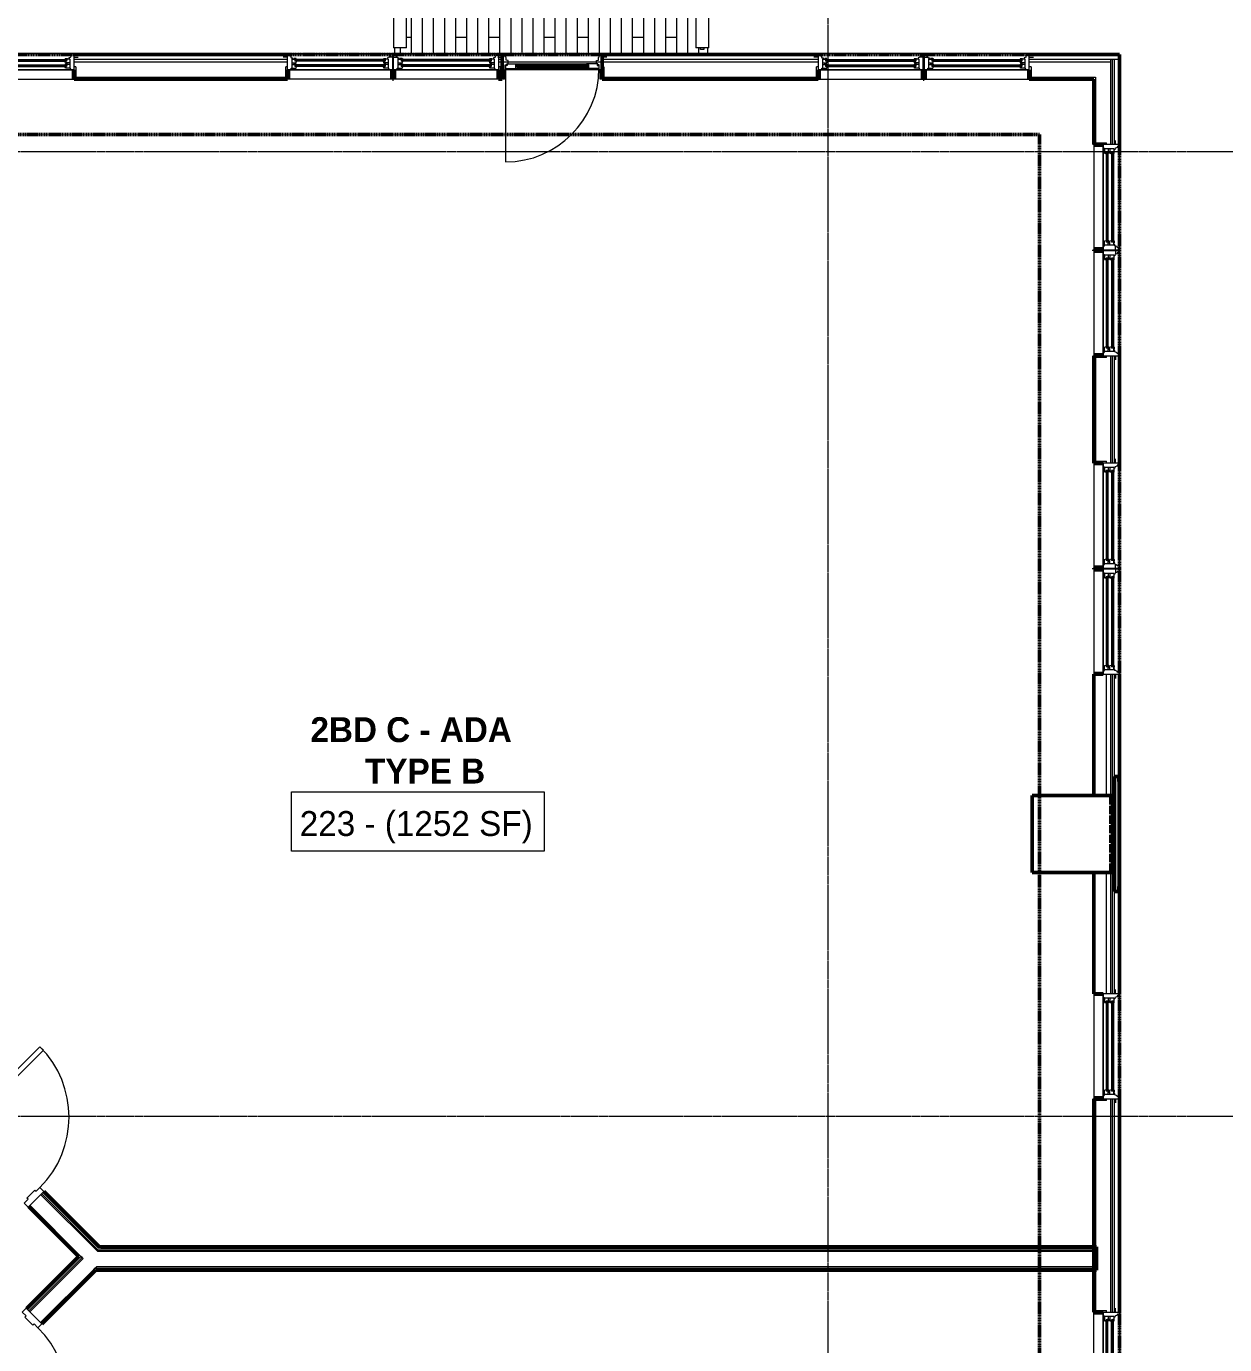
# Model space of a CAD drawing. Header units: inches. Extents: x -4235 to -464, y 9767 to 12463.
# Drawn here: x -2463.4 to -2029.8, y 10384.6 to 10861.6 of the extents above; entities that cross this region are included whole.
import ezdxf

# ---------------------------------------------------------------- set-up
doc = ezdxf.new("R2010")
doc.units = ezdxf.units.IN
doc.header["$MEASUREMENT"] = 0
doc.linetypes.add('Dash 1_16_', pattern=[0.125, 0.0625, -0.0625])
doc.linetypes.add('Grid Line 1_2_', pattern=[0.875, 0.5, -0.125, 0.125, -0.125])
for name, color, linetype, lineweight in [('0-1', 7, 'Continuous', 5), ('0-2', 50, 'Continuous', 9), ('A-AREA-IDEN', 2, 'Continuous', 9), ('A-DOOR-1', 10, 'Continuous', 20), ('A-DOOR-2', 50, 'Continuous', 9), ('A-DOOR-3', 31, 'Continuous', 9), ('A-DOOR-4', 31, 'Continuous', 20), ('A-DOOR-FRAM', 31, 'Continuous', 9), ('A-DOOR-FRAM-1', 10, 'Continuous', 20), ('A-DOOR-FRAM-2', 31, 'Continuous', 20), ('A-DOOR-GLAZ', 31, 'Continuous', 9), ('A-FLOR-3', 192, 'Continuous', 9), ('A-FLOR-HRAL', 11, 'Continuous', 9), ('A-FLOR-PATT-1', 9, 'Continuous', 9), ('A-GENM', 5, 'Continuous', 9), ('A-GENM-3', 5, 'Continuous', 50), ('A-GLAZ-1', 151, 'Continuous', 9), ('A-GLAZ-2', 151, 'Continuous', 20), ('A-GLAZ-3', 151, 'Continuous', 50), ('A-WALL', 113, 'Continuous', 13), ('A-WALL-2', 250, 'Continuous', 13), ('A-WALL-4', 113, 'Continuous', 50), ('A-WALL-5', 113, 'Continuous', 9), ('C-PROP-LINE-1', 91, 'Dash 1_16_', 50), ('I-WALL-1', 7, 'Continuous', 50), ('S-GRID-1', 1, 'Grid Line 1_2_', 9)]:
    doc.layers.add(name, color=color, linetype=linetype, lineweight=lineweight)
doc.styles.add('Century Gothic', font='ufonts.com_century-gothic.ttf', dxfattribs={"height": 9})
doc.styles.add('Century Gothic_B', font='GOTHICB.TTF', dxfattribs={"height": 9})

# ---------------------------------------------------------------- blocks, each defined once
blk = doc.blocks.new('HOLLOW METAL - UNIT DOOR-2191977-BACKGROUND - 2ND FLOOR')
at = {"layer": 'A-DOOR-1'}
for p, q in [((16.25, -4.125), (18, -4.125)), ((16.25, -40.125), (16.25, -4.125)), ((18, -4.125), (18, -40.125)), ((18, -40.125), (16.25, -40.125))]:
    blk.add_line(p, q, dxfattribs=at)
at = {"layer": 'A-DOOR-2'}
blk.add_arc((18, -4.125), 36, 180, 270, dxfattribs=at)
at = {"layer": 'A-DOOR-FRAM-1'}
for p, q in [((-20, 3.875), (-18, 3.875)), ((-20, -4.125), (-20, 3.875)), ((-18, 3.875), (-18, 1.9375)), ((-18, 1.9375), (-17.375, 1.9375)), ((-17.375, 1.9375), (-17.375, -2.1875)), ((17.375, 1.9375), (18, 1.9375)), ((17.375, -2.1875), (17.375, 1.9375)), ((18, 3.875), (20, 3.875)), ((18, 1.9375), (18, 3.875)), ((20, 3.875), (20, -4.125)), ((-18, -4.125), (-20, -4.125)), ((-18, -2.1875), (-18, -4.125)), ((-17.375, -2.1875), (-18, -2.1875)), ((18, -2.1875), (17.375, -2.1875)), ((18, -4.125), (18, -2.1875)), ((20, -4.125), (18, -4.125))]:
    blk.add_line(p, q, dxfattribs=at)
blk = doc.blocks.new('HOLLOW METAL - UNIT DOOR-2191978-BACKGROUND - 2ND FLOOR')
at = {"layer": 'A-DOOR-1'}
for p, q in [((18, 40.125), (16.25, 40.125)), ((16.25, 40.125), (16.25, 4.125)), ((18, 4.125), (18, 40.125)), ((16.25, 4.125), (18, 4.125))]:
    blk.add_line(p, q, dxfattribs=at)
at = {"layer": 'A-DOOR-2'}
blk.add_arc((18, 4.125), 36, 90, 180, dxfattribs=at)
at = {"layer": 'A-DOOR-FRAM-1'}
for p, q in [((-18, 4.125), (-20, 4.125)), ((-20, 4.125), (-20, -3.875)), ((-18, 2.1875), (-18, 4.125)), ((-17.375, 2.1875), (-18, 2.1875)), ((-17.375, -1.9375), (-17.375, 2.1875)), ((18, 2.1875), (17.375, 2.1875)), ((17.375, 2.1875), (17.375, -1.9375)), ((18, 4.125), (18, 2.1875)), ((20, 4.125), (18, 4.125)), ((20, -3.875), (20, 4.125)), ((-20, -3.875), (-18, -3.875)), ((-18, -3.875), (-18, -1.9375)), ((-18, -1.9375), (-17.375, -1.9375)), ((17.375, -1.9375), (18, -1.9375)), ((18, -1.9375), (18, -3.875)), ((18, -3.875), (20, -3.875))]:
    blk.add_line(p, q, dxfattribs=at)
blk = doc.blocks.new('CTR - 1st Phase - Common Walls_rvt-1-BACKGROUND - 2ND FLOOR')
at = {"layer": 'A-WALL-2'}
for p, q in [((-2443.64, 10416.58), (-2462.11, 10435.06)), ((-2437.56, 10418.29), (-2458.22, 10438.95)), ((-2437.36, 10418.79), (-2457.87, 10439.3)), ((-2437.1, 10419.41), (-2457.42, 10439.74)), ((-2462.9, 10397.32), (-2444.08, 10416.14)), ((-2443.64, 10416.58), (-2444.08, 10416.14)), ((-2443.19, 10416.14), (-2443.64, 10416.58)), ((-2443.64, 10416.58), (-2443.19, 10416.14)), ((-2443.19, 10416.14), (-2443.64, 10415.7)), ((-2442.84, 10415.79), (-2443.19, 10416.14)), ((-2443.19, 10416.14), (-2442.84, 10415.79)), ((-2436.86, 10418.29), (-2437.56, 10418.29)), ((-2436.47, 10418.79), (-2437.36, 10418.79)), ((-2435.26, 10418.29), (-2436.86, 10418.29)), ((-2435.76, 10418.79), (-2436.47, 10418.79)), ((-2076.17, 10419.41), (-2436.39, 10419.41)), ((-2076.17, 10418.79), (-2435.76, 10418.79)), ((-2076.17, 10418.29), (-2435.26, 10418.29)), ((-2462.46, 10396.87), (-2443.64, 10415.7)), ((-2462.11, 10396.52), (-2443.28, 10415.35)), ((-2458.22, 10392.63), (-2439.39, 10411.46)), ((-2442.84, 10415.79), (-2443.28, 10415.35)), ((-2438.95, 10411.9), (-2439.39, 10411.46)), ((-2438.69, 10412.16), (-2438.95, 10411.9)), ((-2438.69, 10412.16), (-2438.06, 10412.79)), ((-2437.8, 10412.16), (-2438.69, 10412.16)), ((-2437.18, 10412.79), (-2438.06, 10412.79)), ((-2076.17, 10412.16), (-2437.8, 10412.16)), ((-2076.17, 10412.79), (-2437.18, 10412.79))]:
    blk.add_line(p, q, dxfattribs=at)
at = {"layer": 'I-WALL-1'}
for p, q in [((-2437.01, 10420.04), (-2457.07, 10440.1)), ((-2462.55, 10434.62), (-2444.43, 10416.5)), ((-2444.43, 10416.5), (-2463.26, 10397.67)), ((-2076.17, 10420.04), (-2437.01, 10420.04)), ((-2076.17, 10411.54), (-2076.17, 10420.04)), ((-2438.95, 10411.02), (-2438.43, 10411.54)), ((-2438.43, 10411.54), (-2076.17, 10411.54)), ((-2457.78, 10392.19), (-2438.95, 10411.02))]:
    blk.add_line(p, q, dxfattribs=at)
at = {"layer": '0-2'}
for name, p, rotation in [('HOLLOW METAL - UNIT DOOR-2191977-BACKGROUND - 2ND FLOOR', (-2474.13, 10451.32), 134.9999999999909), ('HOLLOW METAL - UNIT DOOR-2191978-BACKGROUND - 2ND FLOOR', (-2474.84, 10380.96), 224.9999999999973)]:
    blk.add_blockref(name, p, dxfattribs=dict(at, rotation=rotation))
blk = doc.blocks.new('Door-Inswing-Andersen-400_Series-Single - 3_ 0-1_8_ x custom height - 2ND FLOOR-2895725-BACKGROUND - 2ND FLOOR')
at = {"layer": 'A-DOOR-3'}
blk.add_line((16.87, 0.66), (16.87, 34.41), dxfattribs=at)
blk.add_arc((16.87, 0.66), 33.75, 90, 180, dxfattribs=at)
at = {"layer": 'A-DOOR-4'}
for p, q in [((-16.87, -0.41), (-16.87, 0.66)), ((-16.87, 0.66), (-12.44, 0.66)), ((-13.19, 0.66), (-13.19, -0.66)), ((-13.19, 0.66), (-13.19, 0.59)), ((-13.19, 0.59), (-12.67, 0.59)), ((-12.44, 0.09), (-13.19, 0.09)), ((-12.67, 0.59), (-12.47, 0.34)), ((-12.47, 0.34), (-12.44, 0.16)), ((12.44, 0.66), (-12.44, 0.66)), ((-12.44, 0.16), (-12.44, 0.09)), ((16.87, 0.66), (12.44, 0.66)), ((12.47, 0.34), (12.44, 0.16)), ((12.44, 0.16), (12.44, 0.09)), ((12.44, 0.09), (13.19, 0.09)), ((12.67, 0.59), (12.47, 0.34)), ((13.19, 0.59), (12.67, 0.59)), ((13.19, 0.66), (13.19, -0.66)), ((13.19, 0.66), (13.19, 0.59)), ((16.87, -0.41), (16.87, 0.66)), ((-16.26, -0.42), (-16.87, -0.41)), ((-16.26, -1.06), (-16.26, -0.42)), ((-16.26, -1.06), (-12.44, -1.06)), ((-13.19, -0.66), (-12.44, -0.66)), ((-12.44, -0.75), (-12.47, -1.06)), ((-12.44, -0.66), (-12.44, -0.75)), ((12.44, -1.06), (-12.44, -1.06)), ((12.44, -0.66), (12.44, -0.75)), ((13.19, -0.66), (12.44, -0.66)), ((12.44, -0.75), (12.47, -1.06)), ((16.26, -1.06), (12.44, -1.06)), ((16.26, -0.42), (16.87, -0.41)), ((16.26, -1.06), (16.26, -0.42))]:
    blk.add_line(p, q, dxfattribs=at)
at = {"layer": 'A-DOOR-FRAM'}
for p, q in [((-17.94, 4.44), (-17.31, 4.44)), ((-17.94, 1.12), (-17.94, 4.44)), ((-17.31, 1.12), (-17.94, 1.12)), ((-17.31, 4.44), (-17.31, 1.12)), ((17.31, 4.44), (17.94, 4.44)), ((17.31, 1.12), (17.31, 4.44)), ((17.94, 1.12), (17.31, 1.12)), ((17.94, 4.44), (17.94, 1.12))]:
    blk.add_line(p, q, dxfattribs=at)
at = {"layer": 'A-DOOR-FRAM-2'}
for p, q in [((-18.06, -4.75), (-18.06, 1.12)), ((-18.06, 1.12), (-17.03, 1.12)), ((-17.69, 1.12), (-18.06, 1.12)), ((-18.06, 1.12), (-17.94, 1.12)), ((-17.31, 1.12), (17.31, 1.12)), ((-17.03, 1.12), (-17.03, -0.66)), ((17.03, 1.12), (17.03, -0.66)), ((18.06, 1.12), (17.03, 1.12)), ((17.94, 1.12), (18.06, 1.12)), ((18.06, -4.75), (18.06, 1.12)), ((-19.69, -3.44), (-18.06, -3.44)), ((-18.06, -4.8), (-18.06, -4.44)), ((-18.06, -4.75), (-17.03, -4.75)), ((-17.03, -0.66), (-16.45, -0.66)), ((-16.69, -3.39), (-17.03, -3.63)), ((-17.03, -3.63), (-17.03, -4.75)), ((-16, -2.23), (-16.69, -2.39)), ((-16.69, -2.39), (-16.69, -3.39)), ((-16.45, -0.66), (-16.45, -1.09)), ((-16.45, -1.09), (-16, -1.09)), ((-16, -1.09), (-16, -2.23)), ((16.45, -1.09), (16, -1.09)), ((16, -1.09), (16, -2.23)), ((16, -2.23), (16.69, -2.39)), ((16.45, -0.66), (16.45, -1.09)), ((17.03, -0.66), (16.45, -0.66)), ((16.69, -2.39), (16.69, -3.39)), ((16.69, -3.39), (17.03, -3.63)), ((17.03, -3.63), (17.03, -4.75)), ((18.06, -4.75), (17.03, -4.75)), ((19.69, -3.44), (18.06, -3.44)), ((18.06, -4.44), (18.06, -4.8))]:
    blk.add_line(p, q, dxfattribs=at)
at = {"layer": 'A-DOOR-GLAZ'}
for p, q in [((12.44, 0.09), (-12.44, 0.09)), ((-13.19, -0.06), (-12.44, -0.06)), ((-12.44, -0.5), (-13.19, -0.5)), ((-12.98, -0.5), (-12.98, -0.06)), ((12.44, -0.06), (-12.44, -0.06)), ((12.44, -0.5), (-12.44, -0.5)), ((12.44, -0.66), (-12.44, -0.66)), ((13.19, -0.06), (12.44, -0.06)), ((12.44, -0.5), (13.19, -0.5)), ((12.98, -0.5), (12.98, -0.06))]:
    blk.add_line(p, q, dxfattribs=at)
blk = doc.blocks.new('Window-Double_Hung-Andersen-400_Series-Tilt_Wash - DOUBLE HUNG - REVERSE COTTAGE - 2ND FLOOR-2888790-BACKGROUND - 2ND FLOOR')
at = {"layer": 'A-GLAZ-1'}
for p, q in [((-16.29, 2.31), (-15.7, 2.31)), ((-16.29, 1.94), (-15.7, 1.94)), ((-16.29, 0.37), (-15.7, 0.37)), ((-15.82, 2.31), (-15.82, 1.94)), ((-15.82, 0.37), (-15.82, 0)), ((-15.7, 2.44), (15.7, 2.44)), ((-15.7, 2.31), (15.7, 2.31)), ((-15.7, 1.94), (15.7, 1.94)), ((-15.7, 1.81), (15.7, 1.81)), ((-15.7, 0.5), (15.7, 0.5)), ((-15.7, 0.37), (15.7, 0.37)), ((16.29, 2.31), (15.7, 2.31)), ((16.29, 1.94), (15.7, 1.94)), ((16.29, 0.37), (15.7, 0.37)), ((15.82, 2.31), (15.82, 1.94)), ((15.82, 0.37), (15.82, 0)), ((-19.01, -2.63), (-18.95, -2.63)), ((-18.95, -4.13), (-19.01, -4.13)), ((18.95, -1.25), (-18.95, -1.25)), ((-18.95, -1.25), (-18.95, -4.63)), ((-18.95, -4.63), (18.95, -4.63)), ((-18.32, -1.25), (-18.32, -4.63)), ((-16.29, 0), (-15.7, 0)), ((-15.7, 0), (15.7, 0)), ((-15.7, -0.13), (15.7, -0.13)), ((16.29, 0), (15.7, 0)), ((18.32, -1.25), (18.32, -4.63)), ((18.95, -4.63), (18.95, -1.25)), ((18.95, -2.63), (19.01, -2.63)), ((19.01, -4.13), (18.95, -4.13))]:
    blk.add_line(p, q, dxfattribs=at)
at = {"layer": 'A-GLAZ-2'}
for p, q in [((-19.01, 3.25), (-20.51, 3.25)), ((19.01, 4.62), (-19.01, 4.62)), ((-19.01, 4.62), (-19.01, -1.25)), ((-18.2, 4.62), (-18.2, 3.81)), ((-18.2, 3.81), (-17.92, 3.81)), ((-17.92, 3.81), (-17.61, 3)), ((-17.61, 3), (-17.14, 3)), ((-17.42, 2.56), (-16.57, 2.56)), ((-17.42, 2.56), (-17.42, -0.75)), ((-17.42, 1.19), (-15.86, 1.19)), ((-17.42, 0.62), (-16.57, 0.62)), ((-17.14, 3), (-17.14, 2.56)), ((-15.86, 2.78), (-16.57, 2.78)), ((-16.57, 2.44), (-16.57, 2.78)), ((-15.7, 2.44), (-16.57, 2.44)), ((-15.86, 0.84), (-16.57, 0.84)), ((-16.57, 0.5), (-16.57, 0.84)), ((-15.7, 0.5), (-16.57, 0.5)), ((-16.29, 2.44), (-16.29, 1.81)), ((-15.7, 1.81), (-16.29, 1.81)), ((-16.29, 0.5), (-16.29, -0.13)), ((-15.86, 2.78), (-15.7, 2.44)), ((-15.86, 1.19), (-15.7, 1.81)), ((-15.86, 0.84), (-15.7, 0.5)), ((15.86, 2.78), (15.7, 2.44)), ((15.7, 2.44), (16.57, 2.44)), ((15.7, 1.81), (16.29, 1.81)), ((15.86, 1.19), (15.7, 1.81)), ((15.86, 0.84), (15.7, 0.5)), ((15.7, 0.5), (16.57, 0.5)), ((15.86, 2.78), (16.57, 2.78)), ((17.42, 1.19), (15.86, 1.19)), ((15.86, 0.84), (16.57, 0.84)), ((16.29, 2.44), (16.29, 1.81)), ((16.29, 0.5), (16.29, -0.13)), ((16.57, 2.44), (16.57, 2.78)), ((17.42, 2.56), (16.57, 2.56)), ((16.57, 0.5), (16.57, 0.84)), ((17.42, 0.62), (16.57, 0.62)), ((17.14, 3), (17.14, 2.56)), ((17.61, 3), (17.14, 3)), ((17.42, 2.56), (17.42, -0.75)), ((17.92, 3.81), (17.61, 3)), ((18.2, 3.81), (17.92, 3.81)), ((18.2, 4.62), (18.2, 3.81)), ((19.01, -1.25), (19.01, 4.62)), ((19.01, 3.25), (20.51, 3.25)), ((-19.01, -1.25), (19.01, -1.25)), ((-17.67, -0.97), (-18, -1.25)), ((-17.67, -0.97), (-17.67, -0.75)), ((-17.67, -0.75), (-15.86, -0.75)), ((-15.7, -0.13), (-16.29, -0.13)), ((-15.86, -0.75), (-15.7, -0.13)), ((15.7, -0.13), (16.29, -0.13)), ((15.86, -0.75), (15.7, -0.13)), ((17.67, -0.75), (15.86, -0.75)), ((17.67, -0.97), (17.67, -0.75)), ((17.67, -0.97), (18, -1.25))]:
    blk.add_line(p, q, dxfattribs=at)
blk = doc.blocks.new('Window-Double_Hung-Andersen-400_Series-Tilt_Wash - DOUBLE HUNG - REVERSE COTTAGE - 2ND FLOOR-2888709-BACKGROUND - 2ND FLOOR')
at = {"layer": 'A-GLAZ-1'}
for p, q in [((-19.01, 4.12), (-18.95, 4.12)), ((-18.95, 2.62), (-19.01, 2.62)), ((-18.95, 4.62), (18.95, 4.62)), ((-18.95, 1.25), (-18.95, 4.62)), ((18.95, 1.25), (-18.95, 1.25)), ((-18.32, 1.25), (-18.32, 4.62)), ((-15.7, 0.12), (15.7, 0.12)), ((18.32, 1.25), (18.32, 4.62)), ((18.95, 4.62), (18.95, 1.25)), ((18.95, 4.12), (19.01, 4.12)), ((19.01, 2.62), (18.95, 2.62)), ((-16.29, 0), (-15.7, 0)), ((-16.29, -0.38), (-15.7, -0.38)), ((-16.29, -1.94), (-15.7, -1.94)), ((-16.29, -2.31), (-15.7, -2.31)), ((-15.82, -0.38), (-15.82, 0)), ((-15.82, -2.31), (-15.82, -1.94)), ((-15.7, 0), (15.7, 0)), ((-15.7, -0.38), (15.7, -0.38)), ((-15.7, -0.5), (15.7, -0.5)), ((-15.7, -1.81), (15.7, -1.81)), ((-15.7, -1.94), (15.7, -1.94)), ((-15.7, -2.31), (15.7, -2.31)), ((-15.7, -2.44), (15.7, -2.44)), ((16.29, 0), (15.7, 0)), ((16.29, -0.38), (15.7, -0.38)), ((16.29, -1.94), (15.7, -1.94)), ((16.29, -2.31), (15.7, -2.31)), ((15.82, -0.38), (15.82, 0)), ((15.82, -2.31), (15.82, -1.94))]:
    blk.add_line(p, q, dxfattribs=at)
at = {"layer": 'A-GLAZ-2'}
for p, q in [((-19.01, 1.25), (19.01, 1.25)), ((-19.01, -4.62), (-19.01, 1.25)), ((-17.67, 0.97), (-18, 1.25)), ((-17.67, 0.97), (-17.67, 0.75)), ((-17.67, 0.75), (-15.86, 0.75)), ((-17.42, -2.56), (-17.42, 0.75)), ((-16.29, -0.5), (-16.29, 0.12)), ((-15.7, 0.12), (-16.29, 0.12)), ((-15.86, 0.75), (-15.7, 0.12)), ((15.86, 0.75), (15.7, 0.12)), ((15.7, 0.12), (16.29, 0.12)), ((17.67, 0.75), (15.86, 0.75)), ((16.29, -0.5), (16.29, 0.12)), ((17.42, -2.56), (17.42, 0.75)), ((17.67, 0.97), (18, 1.25)), ((17.67, 0.97), (17.67, 0.75)), ((19.01, 1.25), (19.01, -4.62)), ((-19.01, -3.25), (-20.51, -3.25)), ((19.01, -4.62), (-19.01, -4.62)), ((-18.2, -3.81), (-17.92, -3.81)), ((-18.2, -4.62), (-18.2, -3.81)), ((-17.92, -3.81), (-17.61, -3)), ((-17.61, -3), (-17.14, -3)), ((-17.42, -0.62), (-16.57, -0.62)), ((-17.42, -1.19), (-15.86, -1.19)), ((-17.42, -2.56), (-16.57, -2.56)), ((-17.14, -3), (-17.14, -2.56)), ((-16.57, -0.5), (-16.57, -0.84)), ((-15.7, -0.5), (-16.57, -0.5)), ((-15.86, -0.84), (-16.57, -0.84)), ((-16.57, -2.44), (-16.57, -2.78)), ((-15.7, -2.44), (-16.57, -2.44)), ((-15.86, -2.78), (-16.57, -2.78)), ((-16.29, -2.44), (-16.29, -1.81)), ((-15.7, -1.81), (-16.29, -1.81)), ((-15.86, -0.84), (-15.7, -0.5)), ((-15.86, -1.19), (-15.7, -1.81)), ((-15.86, -2.78), (-15.7, -2.44)), ((15.86, -0.84), (15.7, -0.5)), ((15.7, -0.5), (16.57, -0.5)), ((15.86, -1.19), (15.7, -1.81)), ((15.7, -1.81), (16.29, -1.81)), ((15.86, -2.78), (15.7, -2.44)), ((15.7, -2.44), (16.57, -2.44)), ((15.86, -0.84), (16.57, -0.84)), ((17.42, -1.19), (15.86, -1.19)), ((15.86, -2.78), (16.57, -2.78)), ((16.29, -2.44), (16.29, -1.81)), ((16.57, -0.5), (16.57, -0.84)), ((17.42, -0.62), (16.57, -0.62)), ((16.57, -2.44), (16.57, -2.78)), ((17.42, -2.56), (16.57, -2.56)), ((17.14, -3), (17.14, -2.56)), ((17.61, -3), (17.14, -3)), ((17.92, -3.81), (17.61, -3)), ((18.2, -3.81), (17.92, -3.81)), ((18.2, -4.62), (18.2, -3.81)), ((19.01, -3.25), (20.51, -3.25))]:
    blk.add_line(p, q, dxfattribs=at)
blk = doc.blocks.new('Window-Double_Hung-Andersen-400_Series-Tilt_Wash - DOUBLE HUNG - REVERSE COTTAGE - 2ND FLOOR-2888385-BACKGROUND - 2ND FLOOR')
at = {"layer": 'A-GLAZ-1'}
for p, q in [((-16.29, 2.5), (-15.7, 2.5)), ((-16.29, 2.12), (-15.7, 2.12)), ((-16.29, 0.56), (-15.7, 0.56)), ((-16.29, 0.19), (-15.7, 0.19)), ((-15.82, 2.5), (-15.82, 2.12)), ((-15.82, 0.56), (-15.82, 0.19)), ((-15.7, 2.62), (15.7, 2.62)), ((-15.7, 2.5), (15.7, 2.5)), ((-15.7, 2.12), (15.7, 2.12)), ((-15.7, 2), (15.7, 2)), ((-15.7, 0.69), (15.7, 0.69)), ((-15.7, 0.56), (15.7, 0.56)), ((-15.7, 0.19), (15.7, 0.19)), ((-15.7, 0.06), (15.7, 0.06)), ((16.29, 2.5), (15.7, 2.5)), ((16.29, 2.12), (15.7, 2.12)), ((16.29, 0.56), (15.7, 0.56)), ((16.29, 0.19), (15.7, 0.19)), ((15.82, 2.5), (15.82, 2.12)), ((15.82, 0.56), (15.82, 0.19)), ((-19.01, -2.44), (-18.95, -2.44)), ((-18.95, -3.94), (-19.01, -3.94)), ((18.95, -1.06), (-18.95, -1.06)), ((-18.95, -1.06), (-18.95, -4.44)), ((-18.95, -4.44), (18.95, -4.44)), ((-18.32, -1.06), (-18.32, -4.44)), ((18.32, -1.06), (18.32, -4.44)), ((18.95, -4.44), (18.95, -1.06)), ((18.95, -2.44), (19.01, -2.44)), ((19.01, -3.94), (18.95, -3.94))]:
    blk.add_line(p, q, dxfattribs=at)
at = {"layer": 'A-GLAZ-2'}
for p, q in [((19.01, 4.81), (-19.01, 4.81)), ((-19.01, 4.81), (-19.01, -1.06)), ((-18.2, 4.81), (-18.2, 4)), ((18.2, 4.81), (18.2, 4)), ((19.01, -1.06), (19.01, 4.81)), ((-19.01, 3.44), (-20.51, 3.44)), ((-18.2, 4), (-17.92, 4)), ((-17.92, 4), (-17.61, 3.19)), ((-17.61, 3.19), (-17.14, 3.19)), ((-17.42, 2.75), (-16.57, 2.75)), ((-17.42, 2.75), (-17.42, -0.56)), ((-17.42, 1.37), (-15.86, 1.37)), ((-17.42, 0.81), (-16.57, 0.81)), ((-17.14, 3.19), (-17.14, 2.75)), ((-15.86, 2.97), (-16.57, 2.97)), ((-16.57, 2.62), (-16.57, 2.97)), ((-15.7, 2.62), (-16.57, 2.62)), ((-15.86, 1.03), (-16.57, 1.03)), ((-16.57, 0.69), (-16.57, 1.03)), ((-15.7, 0.69), (-16.57, 0.69)), ((-16.29, 2.62), (-16.29, 2)), ((-15.7, 2), (-16.29, 2)), ((-16.29, 0.69), (-16.29, 0.06)), ((-15.7, 0.06), (-16.29, 0.06)), ((-15.86, 2.97), (-15.7, 2.62)), ((-15.86, 1.37), (-15.7, 2)), ((-15.86, 1.03), (-15.7, 0.69)), ((-15.86, -0.56), (-15.7, 0.06)), ((15.86, 2.97), (15.7, 2.62)), ((15.7, 2.62), (16.57, 2.62)), ((15.7, 2), (16.29, 2)), ((15.86, 1.37), (15.7, 2)), ((15.86, 1.03), (15.7, 0.69)), ((15.7, 0.69), (16.57, 0.69)), ((15.7, 0.06), (16.29, 0.06)), ((15.86, -0.56), (15.7, 0.06)), ((15.86, 2.97), (16.57, 2.97)), ((17.42, 1.37), (15.86, 1.37)), ((15.86, 1.03), (16.57, 1.03)), ((16.29, 2.62), (16.29, 2)), ((16.29, 0.69), (16.29, 0.06)), ((16.57, 2.62), (16.57, 2.97)), ((17.42, 2.75), (16.57, 2.75)), ((16.57, 0.69), (16.57, 1.03)), ((17.42, 0.81), (16.57, 0.81)), ((17.14, 3.19), (17.14, 2.75)), ((17.61, 3.19), (17.14, 3.19)), ((17.42, 2.75), (17.42, -0.56)), ((17.92, 4), (17.61, 3.19)), ((18.2, 4), (17.92, 4)), ((19.01, 3.44), (20.51, 3.44)), ((-19.01, -1.06), (19.01, -1.06)), ((-17.67, -0.78), (-18, -1.06)), ((-17.67, -0.78), (-17.67, -0.56)), ((-17.67, -0.56), (-15.86, -0.56)), ((17.67, -0.56), (15.86, -0.56)), ((17.67, -0.78), (17.67, -0.56)), ((17.67, -0.78), (18, -1.06))]:
    blk.add_line(p, q, dxfattribs=at)
blk = doc.blocks.new('Window-Double_Hung-Andersen-400_Series-Tilt_Wash - DOUBLE HUNG - REVERSE COTTAGE - 2ND FLOOR-2888466-BACKGROUND - 2ND FLOOR')
at = {"layer": 'A-GLAZ-1'}
for p, q in [((-19.01, 3.94), (-18.95, 3.94)), ((-18.95, 2.44), (-19.01, 2.44)), ((-18.95, 4.44), (18.95, 4.44)), ((-18.95, 1.06), (-18.95, 4.44)), ((18.95, 1.06), (-18.95, 1.06)), ((-18.32, 1.06), (-18.32, 4.44)), ((18.32, 1.06), (18.32, 4.44)), ((18.95, 4.44), (18.95, 1.06)), ((18.95, 3.94), (19.01, 3.94)), ((19.01, 2.44), (18.95, 2.44)), ((-16.29, -0.19), (-15.7, -0.19)), ((-16.29, -0.56), (-15.7, -0.56)), ((-16.29, -2.13), (-15.7, -2.13)), ((-16.29, -2.5), (-15.7, -2.5)), ((-15.82, -0.56), (-15.82, -0.19)), ((-15.82, -2.5), (-15.82, -2.13)), ((-15.7, -0.06), (15.7, -0.06)), ((-15.7, -0.19), (15.7, -0.19)), ((-15.7, -0.56), (15.7, -0.56)), ((-15.7, -0.69), (15.7, -0.69)), ((-15.7, -2), (15.7, -2)), ((-15.7, -2.13), (15.7, -2.13)), ((-15.7, -2.5), (15.7, -2.5)), ((-15.7, -2.63), (15.7, -2.63)), ((16.29, -0.19), (15.7, -0.19)), ((16.29, -0.56), (15.7, -0.56)), ((16.29, -2.13), (15.7, -2.13)), ((16.29, -2.5), (15.7, -2.5)), ((15.82, -0.56), (15.82, -0.19)), ((15.82, -2.5), (15.82, -2.13))]:
    blk.add_line(p, q, dxfattribs=at)
at = {"layer": 'A-GLAZ-2'}
for p, q in [((-19.01, 1.06), (19.01, 1.06)), ((-19.01, -4.81), (-19.01, 1.06)), ((-17.67, 0.78), (-18, 1.06)), ((-17.67, 0.78), (-17.67, 0.56)), ((-17.67, 0.56), (-15.86, 0.56)), ((-17.42, -2.75), (-17.42, 0.56)), ((-15.86, 0.56), (-15.7, -0.06)), ((15.86, 0.56), (15.7, -0.06)), ((17.67, 0.56), (15.86, 0.56)), ((17.42, -2.75), (17.42, 0.56)), ((17.67, 0.78), (18, 1.06)), ((17.67, 0.78), (17.67, 0.56)), ((19.01, 1.06), (19.01, -4.81)), ((-19.01, -3.44), (-20.51, -3.44)), ((-18.2, -4), (-17.92, -4)), ((-18.2, -4.81), (-18.2, -4)), ((-17.92, -4), (-17.61, -3.19)), ((-17.61, -3.19), (-17.14, -3.19)), ((-17.42, -0.81), (-16.57, -0.81)), ((-17.42, -1.38), (-15.86, -1.38)), ((-17.42, -2.75), (-16.57, -2.75)), ((-17.14, -3.19), (-17.14, -2.75)), ((-16.57, -0.69), (-16.57, -1.03)), ((-15.7, -0.69), (-16.57, -0.69)), ((-15.86, -1.03), (-16.57, -1.03)), ((-16.57, -2.63), (-16.57, -2.97)), ((-15.7, -2.63), (-16.57, -2.63)), ((-15.86, -2.97), (-16.57, -2.97)), ((-16.29, -0.69), (-16.29, -0.06)), ((-15.7, -0.06), (-16.29, -0.06)), ((-16.29, -2.63), (-16.29, -2)), ((-15.7, -2), (-16.29, -2)), ((-15.86, -1.03), (-15.7, -0.69)), ((-15.86, -1.38), (-15.7, -2)), ((-15.86, -2.97), (-15.7, -2.63)), ((15.7, -0.06), (16.29, -0.06)), ((15.86, -1.03), (15.7, -0.69)), ((15.7, -0.69), (16.57, -0.69)), ((15.86, -1.38), (15.7, -2)), ((15.7, -2), (16.29, -2)), ((15.86, -2.97), (15.7, -2.63)), ((15.7, -2.63), (16.57, -2.63)), ((15.86, -1.03), (16.57, -1.03)), ((17.42, -1.38), (15.86, -1.38)), ((15.86, -2.97), (16.57, -2.97)), ((16.29, -0.69), (16.29, -0.06)), ((16.29, -2.63), (16.29, -2)), ((16.57, -0.69), (16.57, -1.03)), ((17.42, -0.81), (16.57, -0.81)), ((16.57, -2.63), (16.57, -2.97)), ((17.42, -2.75), (16.57, -2.75)), ((17.14, -3.19), (17.14, -2.75)), ((17.61, -3.19), (17.14, -3.19)), ((17.92, -4), (17.61, -3.19)), ((18.2, -4), (17.92, -4)), ((18.2, -4.81), (18.2, -4)), ((19.01, -3.44), (20.51, -3.44)), ((19.01, -4.81), (-19.01, -4.81))]:
    blk.add_line(p, q, dxfattribs=at)
blk = doc.blocks.new('V-Series_EWC4_SPVU_RFA_2015 - 2ND AND 3RD FLOOR-V15-BACKGROUND - 2ND FLOOR')
at = {"layer": 'A-GENM-3'}
for p, q in [((-2070.05, 10276.13), (-2099.49, 10276.13)), ((-2099.49, 10276.13), (-2099.49, 10248.25)), ((-2071.05, 10272.89), (-2071.05, 10275.69)), ((-2071.05, 10275.69), (-2070.05, 10275.69)), ((-2070.05, 10272.89), (-2071.05, 10272.89)), ((-2070.05, 10275.69), (-2070.05, 10276.13)), ((-2070.05, 10272.39), (-2070.05, 10272.89)), ((-2071.05, 10269.41), (-2071.05, 10272.39)), ((-2071.05, 10272.39), (-2070.05, 10272.39)), ((-2070.05, 10269.41), (-2071.05, 10269.41)), ((-2071.05, 10265.92), (-2071.05, 10268.91)), ((-2071.05, 10268.91), (-2070.05, 10268.91)), ((-2070.05, 10268.91), (-2070.05, 10269.41)), ((-2070.05, 10265.92), (-2071.05, 10265.92)), ((-2071.05, 10262.44), (-2071.05, 10265.42)), ((-2071.05, 10265.42), (-2070.05, 10265.42)), ((-2070.05, 10265.42), (-2070.05, 10265.92)), ((-2070.05, 10262.44), (-2071.05, 10262.44)), ((-2071.05, 10258.96), (-2071.05, 10261.94)), ((-2071.05, 10261.94), (-2070.05, 10261.94)), ((-2070.05, 10258.96), (-2071.05, 10258.96)), ((-2070.05, 10261.94), (-2070.05, 10262.44)), ((-2070.05, 10258.46), (-2070.05, 10258.96)), ((-2071.05, 10255.47), (-2071.05, 10258.46)), ((-2071.05, 10258.46), (-2070.05, 10258.46)), ((-2070.05, 10255.47), (-2071.05, 10255.47)), ((-2071.05, 10251.99), (-2071.05, 10254.97)), ((-2071.05, 10254.97), (-2070.05, 10254.97)), ((-2070.05, 10254.97), (-2070.05, 10255.47)), ((-2070.05, 10251.99), (-2071.05, 10251.99)), ((-2071.05, 10248.69), (-2071.05, 10251.49)), ((-2071.05, 10251.49), (-2070.05, 10251.49)), ((-2070.05, 10251.49), (-2070.05, 10251.99)), ((-2099.49, 10248.25), (-2070.05, 10248.25)), ((-2070.05, 10248.69), (-2071.05, 10248.69)), ((-2070.05, 10248.25), (-2070.05, 10248.69))]:
    blk.add_line(p, q, dxfattribs=at)
blk = doc.blocks.new('Railing - Baluster_01-2700443-BACKGROUND - 2ND FLOOR')
at = {"layer": 'A-FLOR-HRAL'}
for p, q in [((-0.59, 1.18), (0.59, 1.18)), ((-0.59, 0.59), (-0.59, 1.18)), ((0.59, 1.18), (0.59, 0.59))]:
    blk.add_line(p, q, dxfattribs=at)
blk = doc.blocks.new('Railing - Railing-2700266-BACKGROUND - 2ND FLOOR')
at = {"layer": 'A-FLOR-HRAL'}
for p, q in [((-2216.49, 10917), (-2330.54, 10917)), ((-2330.54, 10917), (-2330.54, 10853.75)), ((-2216.49, 10853.75), (-2216.49, 10917)), ((-2325.81, 10912.28), (-2221.21, 10912.28)), ((-2325.81, 10853.75), (-2325.81, 10912.28)), ((-2221.21, 10912.28), (-2221.21, 10853.75)), ((-2330.06, 10853.75), (-2330.54, 10853.75)), ((-2326.28, 10853.75), (-2330.06, 10853.75)), ((-2325.81, 10853.75), (-2326.28, 10853.75)), ((-2220.74, 10853.75), (-2221.21, 10853.75)), ((-2216.96, 10853.75), (-2220.74, 10853.75)), ((-2216.49, 10853.75), (-2216.96, 10853.75))]:
    blk.add_line(p, q, dxfattribs=at)
for points, knots in [([(-2330.54, 10917), (-2330.54, 10917), (-2330.53, 10916.99), (-2330.5, 10916.97), (-2330.47, 10916.94), (-2330.45, 10916.91), (-2330.42, 10916.88), (-2330.39, 10916.86), (-2330.35, 10916.82), (-2330.31, 10916.77), (-2330.27, 10916.74), (-2330.24, 10916.7), (-2330.17, 10916.63), (-2330.11, 10916.57), (-2330.06, 10916.53)], [0, 0, 0, 0, 0.166667, 0.25, 0.333333, 0.416667, 0.458333, 0.5, 0.583333, 0.666667, 0.708333, 0.75, 0.833333, 1, 1, 1, 1]), ([(-2216.49, 10917), (-2216.49, 10917), (-2216.49, 10916.99), (-2216.52, 10916.97), (-2216.55, 10916.94), (-2216.58, 10916.91), (-2216.6, 10916.88), (-2216.63, 10916.86), (-2216.67, 10916.82), (-2216.71, 10916.77), (-2216.75, 10916.74), (-2216.79, 10916.7), (-2216.86, 10916.63), (-2216.92, 10916.57), (-2216.96, 10916.53)], [0, 0, 0, 0, 0.166667, 0.25, 0.333333, 0.416667, 0.458333, 0.5, 0.583333, 0.666667, 0.708333, 0.75, 0.833333, 1, 1, 1, 1]), ([(-2326.28, 10912.75), (-2326.24, 10912.71), (-2326.18, 10912.65), (-2326.1, 10912.57), (-2326.06, 10912.52), (-2326.02, 10912.49), (-2325.99, 10912.45), (-2325.96, 10912.42), (-2325.93, 10912.39), (-2325.9, 10912.37), (-2325.87, 10912.34), (-2325.85, 10912.31), (-2325.82, 10912.29), (-2325.81, 10912.28), (-2325.81, 10912.28)], [0, 0, 0, 0, 0.166667, 0.25, 0.333333, 0.375, 0.416667, 0.5, 0.541667, 0.583333, 0.666667, 0.75, 0.833333, 1, 1, 1, 1]), ([(-2220.74, 10912.75), (-2220.78, 10912.71), (-2220.84, 10912.65), (-2220.92, 10912.57), (-2220.97, 10912.52), (-2221, 10912.49), (-2221.03, 10912.45), (-2221.07, 10912.42), (-2221.09, 10912.39), (-2221.12, 10912.37), (-2221.15, 10912.34), (-2221.18, 10912.31), (-2221.2, 10912.29), (-2221.21, 10912.28), (-2221.21, 10912.28)], [0, 0, 0, 0, 0.166667, 0.25, 0.333333, 0.375, 0.416667, 0.5, 0.541667, 0.583333, 0.666667, 0.75, 0.833333, 1, 1, 1, 1])]:
    blk.add_open_spline(points, degree=3, knots=knots, dxfattribs=at)
at = {"rotation": 180}
blk.add_blockref('Railing - Baluster_01-2700443-BACKGROUND - 2ND FLOOR', (-2218.85, 10854.34), dxfattribs=at)
blk = doc.blocks.new('Perforated Panel at Magic-Pak - hvac panel - 2nd floor 2-2817259-BACKGROUND - 2ND FLOOR')
at = {"layer": 'A-GLAZ-3'}
for p, q in [((-19.01, -4.56), (19.01, -4.56)), ((19.01, -4.63), (-19.01, -4.63))]:
    blk.add_line(p, q, dxfattribs=at)
blk = doc.blocks.new('Family - ___-2835860-BACKGROUND - 2ND FLOOR')
at = {"layer": 'C-PROP-LINE-1'}
for p, q in [((-2067.92, 10851.39), (-3401.42, 10851.39)), ((-2067.92, 9980.19), (-2067.92, 10851.39))]:
    blk.add_line(p, q, dxfattribs=at)
blk = doc.blocks.new('Family - ___-2835903-BACKGROUND - 2ND FLOOR')
at = {"layer": 'C-PROP-LINE-1'}
for p, q in [((-2096.82, 10822.49), (-3400.92, 10822.49)), ((-2096.82, 10009.09), (-2096.82, 10822.49))]:
    blk.add_line(p, q, dxfattribs=at)
blk = doc.blocks.new('Family - ___-2835932-BACKGROUND - 2ND FLOOR')
at = {"layer": 'C-PROP-LINE-1'}
for p, q in [((-2067.92, 10851.39), (-3401.42, 10851.39)), ((-2067.92, 9980.19), (-2067.92, 10851.39))]:
    blk.add_line(p, q, dxfattribs=at)

msp = doc.modelspace()

# ---------------------------------------------------------------- hatches: boundary and pattern name
at = {"layer": 'A-FLOR-PATT-1'}
h = msp.add_hatch(dxfattribs=at)
h.set_pattern_fill('FP_4', color=256, style=0, pattern_type=2)
h.set_pattern_definition([(270, (-2992.047, 9809.639), (4, 2e-16), []), (0, (-2992.047, 9809.639), (8, 8), [4, -28]), (0, (-2988.047, 9793.639), (8, 8), [4, -28])])
h.paths.add_polyline_path([(-2292.51, 10851.75), (-2216.85, 10851.75), (-2216.85, 10853.75), (-2218.26, 10853.75), (-2218.26, 10853.16), (-2219.44, 10853.16), (-2219.44, 10853.75), (-2221.21, 10853.75), (-2221.25, 10912.28), (-2221.39, 10912.28), (-2221.44, 10885.98), (-2221.58, 10885.81), (-2221.67, 10885.77), (-2221.96, 10885.81), (-2222.05, 10885.89), (-2222.13, 10886.08), (-2222.14, 10886.28), (-2222.14, 10912.28), (-2324.89, 10912.28), (-2324.93, 10885.98), (-2325.08, 10885.81), (-2325.17, 10885.77), (-2325.45, 10885.81), (-2325.54, 10885.89), (-2325.63, 10886.08), (-2325.64, 10886.28), (-2325.64, 10912.28), (-2325.81, 10912.28), (-2325.83, 10853.75), (-2330.17, 10853.75), (-2330.17, 10851.76), (-2292.51, 10851.76)], flags=0)

# ---------------------------------------------------------------- linework, layer by layer
at = {"layer": 'A-AREA-IDEN', "flags": 128}
msp.add_lwpolyline([(-2367.48, 10584.67), (-2275.99, 10584.67), (-2275.99, 10563.17), (-2367.48, 10563.17)], close=True, dxfattribs=at)
at = {"layer": 'A-FLOR-3'}
for p, q in [((-2330.17, 10853.75), (-2330.17, 10851.76)), ((-2292.51, 10851.75), (-2216.85, 10851.75)), ((-2216.85, 10851.75), (-2216.85, 10853.75)), ((-2255.06, 10848.64), (-2291.19, 10848.64))]:
    msp.add_line(p, q, dxfattribs=at)
at = {"layer": 'A-WALL'}
for p, q in [((-2368.94, 10851.14), (-2446.11, 10851.14)), ((-2330.54, 10851.14), (-2330.91, 10851.14)), ((-2291.19, 10851.14), (-2292.51, 10851.14)), ((-2176.94, 10851.14), (-2255.06, 10851.14)), ((-2138.54, 10851.14), (-2138.91, 10851.14)), ((-2067.92, 10851.14), (-2100.51, 10851.14)), ((-2068.17, 10818.8), (-2068.17, 10851.14)), ((-2368.94, 10849.64), (-2446.11, 10849.64)), ((-2368.94, 10848.64), (-2446.11, 10848.64)), ((-2445.49, 10846.95), (-2446.11, 10846.95)), ((-2445.49, 10846.95), (-2445.49, 10843.14)), ((-2369.56, 10843.14), (-2369.56, 10846.95)), ((-2368.94, 10846.95), (-2369.56, 10846.95)), ((-2330.54, 10849.64), (-2330.91, 10849.64)), ((-2330.54, 10848.64), (-2330.91, 10848.64)), ((-2330.54, 10846.95), (-2330.91, 10846.95)), ((-2291.19, 10849.64), (-2292.51, 10849.64)), ((-2291.19, 10848.64), (-2292.51, 10848.64)), ((-2291.89, 10846.95), (-2292.51, 10846.95)), ((-2291.89, 10846.95), (-2291.89, 10843.14)), ((-2291.81, 10843.14), (-2291.81, 10846.95)), ((-2291.19, 10846.95), (-2291.81, 10846.95)), ((-2176.94, 10849.64), (-2255.06, 10849.64)), ((-2176.94, 10848.64), (-2255.06, 10848.64)), ((-2254.44, 10846.95), (-2255.06, 10846.95)), ((-2254.44, 10846.95), (-2254.44, 10843.14)), ((-2177.56, 10843.14), (-2177.56, 10846.95)), ((-2176.94, 10846.95), (-2177.56, 10846.95)), ((-2138.54, 10849.64), (-2138.91, 10849.64)), ((-2138.54, 10848.64), (-2138.91, 10848.64)), ((-2138.54, 10846.95), (-2138.91, 10846.95)), ((-2068.17, 10849.64), (-2100.51, 10849.64)), ((-2071.05, 10848.64), (-2100.51, 10848.64)), ((-2099.89, 10846.95), (-2100.51, 10846.95)), ((-2099.89, 10846.95), (-2099.89, 10843.14)), ((-2071.05, 10818.8), (-2071.05, 10849.64)), ((-2070.42, 10818.8), (-2070.42, 10849.64)), ((-2069.67, 10818.8), (-2069.67, 10849.64)), ((-2445.49, 10843.14), (-2369.56, 10843.14)), ((-2291.89, 10843.14), (-2291.81, 10843.14)), ((-2254.44, 10843.14), (-2177.56, 10843.14)), ((-2099.89, 10843.14), (-2076.55, 10843.14)), ((-2076.55, 10843.14), (-2076.55, 10819.43)), ((-2076.55, 10819.43), (-2072.55, 10819.43)), ((-2072.55, 10818.8), (-2072.55, 10819.43)), ((-2071.05, 10780.4), (-2071.05, 10780.78)), ((-2070.42, 10780.4), (-2070.42, 10780.78)), ((-2069.67, 10780.4), (-2069.67, 10780.78)), ((-2068.17, 10780.4), (-2068.17, 10780.78)), ((-2076.55, 10741.75), (-2076.55, 10704.23)), ((-2072.55, 10741.75), (-2076.55, 10741.75)), ((-2072.55, 10741.75), (-2072.55, 10742.38)), ((-2071.05, 10703.6), (-2071.05, 10742.38)), ((-2070.42, 10703.6), (-2070.42, 10742.38)), ((-2069.67, 10703.6), (-2069.67, 10742.38)), ((-2068.17, 10703.6), (-2068.17, 10742.38)), ((-2076.55, 10704.23), (-2072.55, 10704.23)), ((-2072.55, 10703.6), (-2072.55, 10704.23)), ((-2071.05, 10665.2), (-2071.05, 10665.58)), ((-2070.42, 10665.2), (-2070.42, 10665.58)), ((-2069.67, 10665.2), (-2069.67, 10665.58)), ((-2068.17, 10665.2), (-2068.17, 10665.58)), ((-2071.05, 10583.33), (-2071.05, 10627.18)), ((-2070.42, 10583.33), (-2070.42, 10627.18)), ((-2069.67, 10590.15), (-2069.67, 10627.18)), ((-2068.17, 10590.15), (-2068.17, 10627.18)), ((-2072.55, 10511.6), (-2072.55, 10555.45)), ((-2071.05, 10511.6), (-2071.05, 10555.45)), ((-2070.42, 10511.6), (-2070.42, 10555.45)), ((-2069.67, 10511.6), (-2069.67, 10548.63)), ((-2068.17, 10511.6), (-2068.17, 10548.63)), ((-2071.05, 10396.4), (-2071.05, 10473.58)), ((-2070.42, 10396.4), (-2070.42, 10473.58)), ((-2069.67, 10396.4), (-2069.67, 10473.58)), ((-2068.17, 10396.4), (-2068.17, 10473.58))]:
    msp.add_line(p, q, dxfattribs=at)
at = {"layer": 'A-WALL-4'}
for p, q in [((-2368.94, 10851.39), (-2446.11, 10851.39)), ((-2330.54, 10851.39), (-2330.91, 10851.39)), ((-2291.19, 10851.39), (-2292.51, 10851.39)), ((-2291.19, 10842.51), (-2291.19, 10851.39)), ((-2176.94, 10851.39), (-2255.06, 10851.39)), ((-2255.06, 10851.39), (-2255.06, 10842.51)), ((-2138.54, 10851.39), (-2138.91, 10851.39)), ((-2067.92, 10851.39), (-2100.51, 10851.39)), ((-2067.92, 10818.8), (-2067.92, 10851.39)), ((-2446.11, 10845.89), (-2446.11, 10842.51)), ((-2368.94, 10842.51), (-2368.94, 10845.89)), ((-2330.91, 10845.89), (-2330.91, 10842.51)), ((-2330.54, 10842.51), (-2330.54, 10845.89)), ((-2292.51, 10845.89), (-2292.51, 10842.51)), ((-2176.94, 10842.51), (-2176.94, 10845.89)), ((-2138.91, 10845.89), (-2138.91, 10842.51)), ((-2138.54, 10842.51), (-2138.54, 10845.89)), ((-2100.51, 10845.89), (-2100.51, 10842.51)), ((-2446.11, 10842.51), (-2368.94, 10842.51)), ((-2330.91, 10842.51), (-2330.54, 10842.51)), ((-2292.51, 10842.51), (-2291.19, 10842.51)), ((-2255.06, 10842.51), (-2176.94, 10842.51)), ((-2138.91, 10842.51), (-2138.54, 10842.51)), ((-2100.51, 10842.51), (-2077.17, 10842.51)), ((-2077.17, 10842.51), (-2077.17, 10818.8)), ((-2077.17, 10818.8), (-2073.8, 10818.8)), ((-2077.17, 10780.78), (-2077.17, 10780.4)), ((-2073.8, 10780.78), (-2077.17, 10780.78)), ((-2077.17, 10780.4), (-2073.8, 10780.4)), ((-2067.92, 10780.4), (-2067.92, 10780.78)), ((-2077.17, 10742.38), (-2077.17, 10703.6)), ((-2073.8, 10742.38), (-2077.17, 10742.38)), ((-2067.92, 10703.6), (-2067.92, 10742.38)), ((-2077.17, 10703.6), (-2073.8, 10703.6)), ((-2077.17, 10665.58), (-2077.17, 10665.2)), ((-2073.8, 10665.58), (-2077.17, 10665.58)), ((-2077.17, 10665.2), (-2073.8, 10665.2)), ((-2067.92, 10665.2), (-2067.92, 10665.58)), ((-2077.17, 10627.18), (-2077.17, 10583.33)), ((-2073.8, 10627.18), (-2077.17, 10627.18)), ((-2067.92, 10588.4), (-2067.92, 10627.18)), ((-2069.67, 10548.63), (-2069.67, 10590.15)), ((-2069.67, 10590.15), (-2068.17, 10590.15)), ((-2068.17, 10590.15), (-2068.17, 10588.4)), ((-2068.17, 10588.4), (-2067.92, 10588.4)), ((-2077.17, 10583.33), (-2070.05, 10583.33)), ((-2070.05, 10583.33), (-2070.05, 10555.45)), ((-2070.05, 10555.45), (-2077.17, 10555.45)), ((-2077.17, 10555.45), (-2077.17, 10511.6)), ((-2067.92, 10550.38), (-2068.17, 10550.38)), ((-2068.17, 10550.38), (-2068.17, 10548.63)), ((-2067.92, 10511.6), (-2067.92, 10550.38)), ((-2068.17, 10548.63), (-2069.67, 10548.63)), ((-2077.17, 10511.6), (-2073.8, 10511.6)), ((-2077.17, 10473.58), (-2077.17, 10396.4)), ((-2073.8, 10473.58), (-2077.17, 10473.58)), ((-2067.92, 10396.4), (-2067.92, 10473.58)), ((-2077.17, 10396.4), (-2073.8, 10396.4))]:
    msp.add_line(p, q, dxfattribs=at)
at = {"layer": 'A-WALL-5'}
for p, q in [((-2446.11, 10842.51), (-2446.17, 10842.51)), ((-2368.87, 10842.51), (-2368.94, 10842.51)), ((-2330.91, 10842.51), (-2330.97, 10842.51)), ((-2330.47, 10842.51), (-2330.54, 10842.51)), ((-2292.51, 10842.51), (-2292.57, 10842.51)), ((-2176.87, 10842.51), (-2176.94, 10842.51)), ((-2138.91, 10842.51), (-2138.97, 10842.51)), ((-2138.47, 10842.51), (-2138.54, 10842.51)), ((-2100.51, 10842.51), (-2100.57, 10842.51)), ((-2077.17, 10818.74), (-2077.17, 10818.8)), ((-2077.17, 10780.78), (-2077.17, 10780.84)), ((-2077.17, 10780.34), (-2077.17, 10780.4)), ((-2072.55, 10780.4), (-2072.55, 10780.78)), ((-2077.17, 10742.38), (-2077.17, 10742.44)), ((-2077.17, 10703.54), (-2077.17, 10703.6)), ((-2077.17, 10665.58), (-2077.17, 10665.64)), ((-2077.17, 10665.14), (-2077.17, 10665.2)), ((-2072.55, 10665.2), (-2072.55, 10665.58)), ((-2077.17, 10627.18), (-2077.17, 10627.24)), ((-2072.55, 10583.33), (-2072.55, 10627.18)), ((-2077.17, 10511.54), (-2077.17, 10511.6)), ((-2077.17, 10473.58), (-2077.17, 10473.64)), ((-2072.55, 10472.95), (-2072.55, 10473.58)), ((-2076.55, 10472.95), (-2076.55, 10397.03)), ((-2072.55, 10472.95), (-2076.55, 10472.95)), ((-2076.55, 10397.03), (-2072.55, 10397.03)), ((-2072.55, 10396.4), (-2072.55, 10397.03)), ((-2077.17, 10396.34), (-2077.17, 10396.4))]:
    msp.add_line(p, q, dxfattribs=at)
at = {"layer": 'S-GRID-1'}
for p, q in [((-2173.32, 9836.18), (-2173.32, 12413.74)), ((-464.45, 10816.19), (-4185.7, 10816.19)), ((-464.45, 10467.19), (-4185.7, 10467.19))]:
    msp.add_line(p, q, dxfattribs=at)

# ---------------------------------------------------------------- block references
at = {"layer": '0-1'}
msp.add_blockref('CTR - 1st Phase - Common Walls_rvt-1-BACKGROUND - 2ND FLOOR', (0, 0), dxfattribs=at)
at = {"layer": 'A-DOOR-3', "rotation": 180}
msp.add_blockref('Door-Inswing-Andersen-400_Series-Single - 3_ 0-1_8_ x custom height - 2ND FLOOR-2895725-BACKGROUND - 2ND FLOOR', (-2273.12, 10846.95), dxfattribs=at)
at = {"layer": 'A-FLOR-HRAL'}
msp.add_blockref('Railing - Railing-2700266-BACKGROUND - 2ND FLOOR', (0, 0), dxfattribs=at)
at = {"layer": 'A-GENM'}
msp.add_blockref('V-Series_EWC4_SPVU_RFA_2015 - 2ND AND 3RD FLOOR-V15-BACKGROUND - 2ND FLOOR', (0, 307.2), dxfattribs=at)
at = {"layer": 'A-GLAZ-1'}
for p in [(-2465.12, 10846.95), (-2157.92, 10846.95), (-2119.52, 10846.95)]:
    msp.add_blockref('Window-Double_Hung-Andersen-400_Series-Tilt_Wash - DOUBLE HUNG - REVERSE COTTAGE - 2ND FLOOR-2888385-BACKGROUND - 2ND FLOOR', p, dxfattribs=at)
for name, p, rotation in [('Window-Double_Hung-Andersen-400_Series-Tilt_Wash - DOUBLE HUNG - REVERSE COTTAGE - 2ND FLOOR-2888466-BACKGROUND - 2ND FLOOR', (-2349.92, 10846.95), 180), ('Window-Double_Hung-Andersen-400_Series-Tilt_Wash - DOUBLE HUNG - REVERSE COTTAGE - 2ND FLOOR-2888466-BACKGROUND - 2ND FLOOR', (-2311.52, 10846.95), 180), ('Window-Double_Hung-Andersen-400_Series-Tilt_Wash - DOUBLE HUNG - REVERSE COTTAGE - 2ND FLOOR-2888790-BACKGROUND - 2ND FLOOR', (-2072.55, 10799.79), 269.9999999999999), ('Window-Double_Hung-Andersen-400_Series-Tilt_Wash - DOUBLE HUNG - REVERSE COTTAGE - 2ND FLOOR-2888790-BACKGROUND - 2ND FLOOR', (-2072.55, 10761.39), 269.9999999999999), ('Window-Double_Hung-Andersen-400_Series-Tilt_Wash - DOUBLE HUNG - REVERSE COTTAGE - 2ND FLOOR-2888790-BACKGROUND - 2ND FLOOR', (-2072.55, 10684.59), 269.9999999999999), ('Window-Double_Hung-Andersen-400_Series-Tilt_Wash - DOUBLE HUNG - REVERSE COTTAGE - 2ND FLOOR-2888790-BACKGROUND - 2ND FLOOR', (-2072.55, 10646.19), 269.9999999999999), ('Perforated Panel at Magic-Pak - hvac panel - 2nd floor 2-2817259-BACKGROUND - 2ND FLOOR', (-2072.55, 10569.39), 89.99999999999991), ('Window-Double_Hung-Andersen-400_Series-Tilt_Wash - DOUBLE HUNG - REVERSE COTTAGE - 2ND FLOOR-2888790-BACKGROUND - 2ND FLOOR', (-2072.55, 10492.59), 269.9999999999999), ('Window-Double_Hung-Andersen-400_Series-Tilt_Wash - DOUBLE HUNG - REVERSE COTTAGE - 2ND FLOOR-2888709-BACKGROUND - 2ND FLOOR', (-2072.55, 10377.39), 89.99999999999991)]:
    msp.add_blockref(name, p, dxfattribs=dict(at, rotation=rotation))
at = {"layer": 'C-PROP-LINE-1'}
for name in ['Family - ___-2835860-BACKGROUND - 2ND FLOOR', 'Family - ___-2835932-BACKGROUND - 2ND FLOOR', 'Family - ___-2835903-BACKGROUND - 2ND FLOOR']:
    msp.add_blockref(name, (0, 0), dxfattribs=at)

# ---------------------------------------------------------------- texts
at = {"layer": 'A-AREA-IDEN', "char_height": 9, "attachment_point": 1}
for s, insert, width, style in [('2BD C - ADA', (-2360.61, 10611.64), 93.93, 'Century Gothic_B'), ('TYPE B', (-2340.86, 10596.64), 46.359, 'Century Gothic_B'), ('223 - (1252 SF)', (-2364.48, 10577.67), 103.323, 'Century Gothic')]:
    msp.add_mtext(s, dxfattribs=dict(at, insert=insert, width=width, style=style))

doc.saveas('drawing.dxf')
